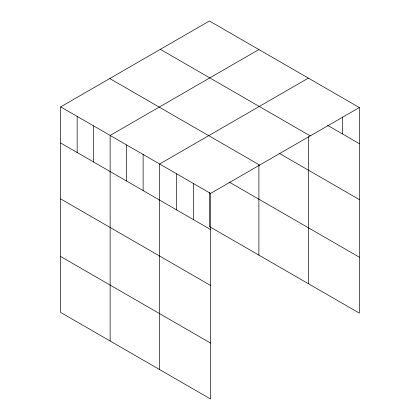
<?xml version="1.0" encoding="UTF-8"?>
<svg xmlns="http://www.w3.org/2000/svg" width="420" height="420" viewBox="0 0 420 420"><rect width="100%" height="100%" fill="white"/><g stroke="black" fill="none" stroke-linecap="round" stroke-linejoin="round"><path stroke-width="0.63" d="M60.674 106.88L210.578 193.426L210.578 399L60.674 312.454L60.674 106.88L209.422 21L359.326 107.546L359.326 313.12L209.422 226.574L209.422 192.507M258.893 49.56L110.14 135.44L110.14 341.014M308.359 78.12L159.611 164L159.611 369.574M210.578 193.426L359.326 107.546M327.616 125.349L359.326 143.656M160.335 49.34L310.238 135.886M279.778 153.652L359.326 199.579M109.762 78.54L259.665 165.086M229.21 182.075L359.326 257.197M60.674 142.994L210.578 229.541M60.674 198.917L210.578 285.464M60.674 256.531L210.578 343.077M342.337 117.086L342.337 133.849M308.359 136.731L308.359 283.694M258.893 165.28L258.893 255.134M193.589 183.619L193.589 219.728M176.6 173.812L176.6 209.921M143.12 154.481L143.12 190.591M126.63 144.963L126.63 181.072M93.65 125.921L93.65 162.031M77.159 116.403L77.159 152.513"/></g></svg>
